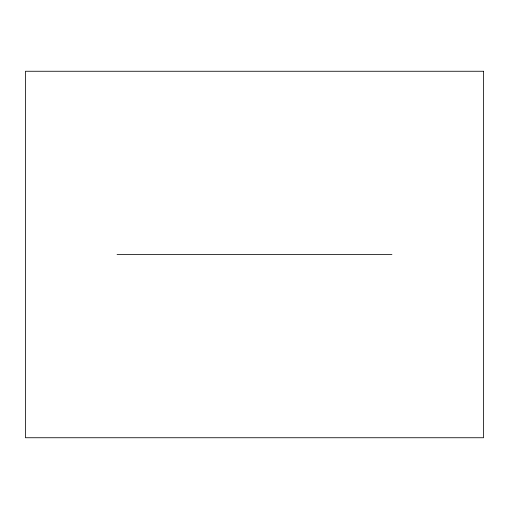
<?xml version="1.0" encoding="UTF-8"?>
<svg xmlns="http://www.w3.org/2000/svg" width="509" height="509" viewBox="0 0 509 509"><rect width="100%" height="100%" fill="white"/><g stroke="black" fill="none" stroke-linecap="round" stroke-linejoin="round"><path stroke-width="0.76" d="M117.07 254.5L391.93 254.5M483.55 71.26L25.45 71.26L25.45 437.74L483.55 437.74L483.55 71.26"/></g></svg>
